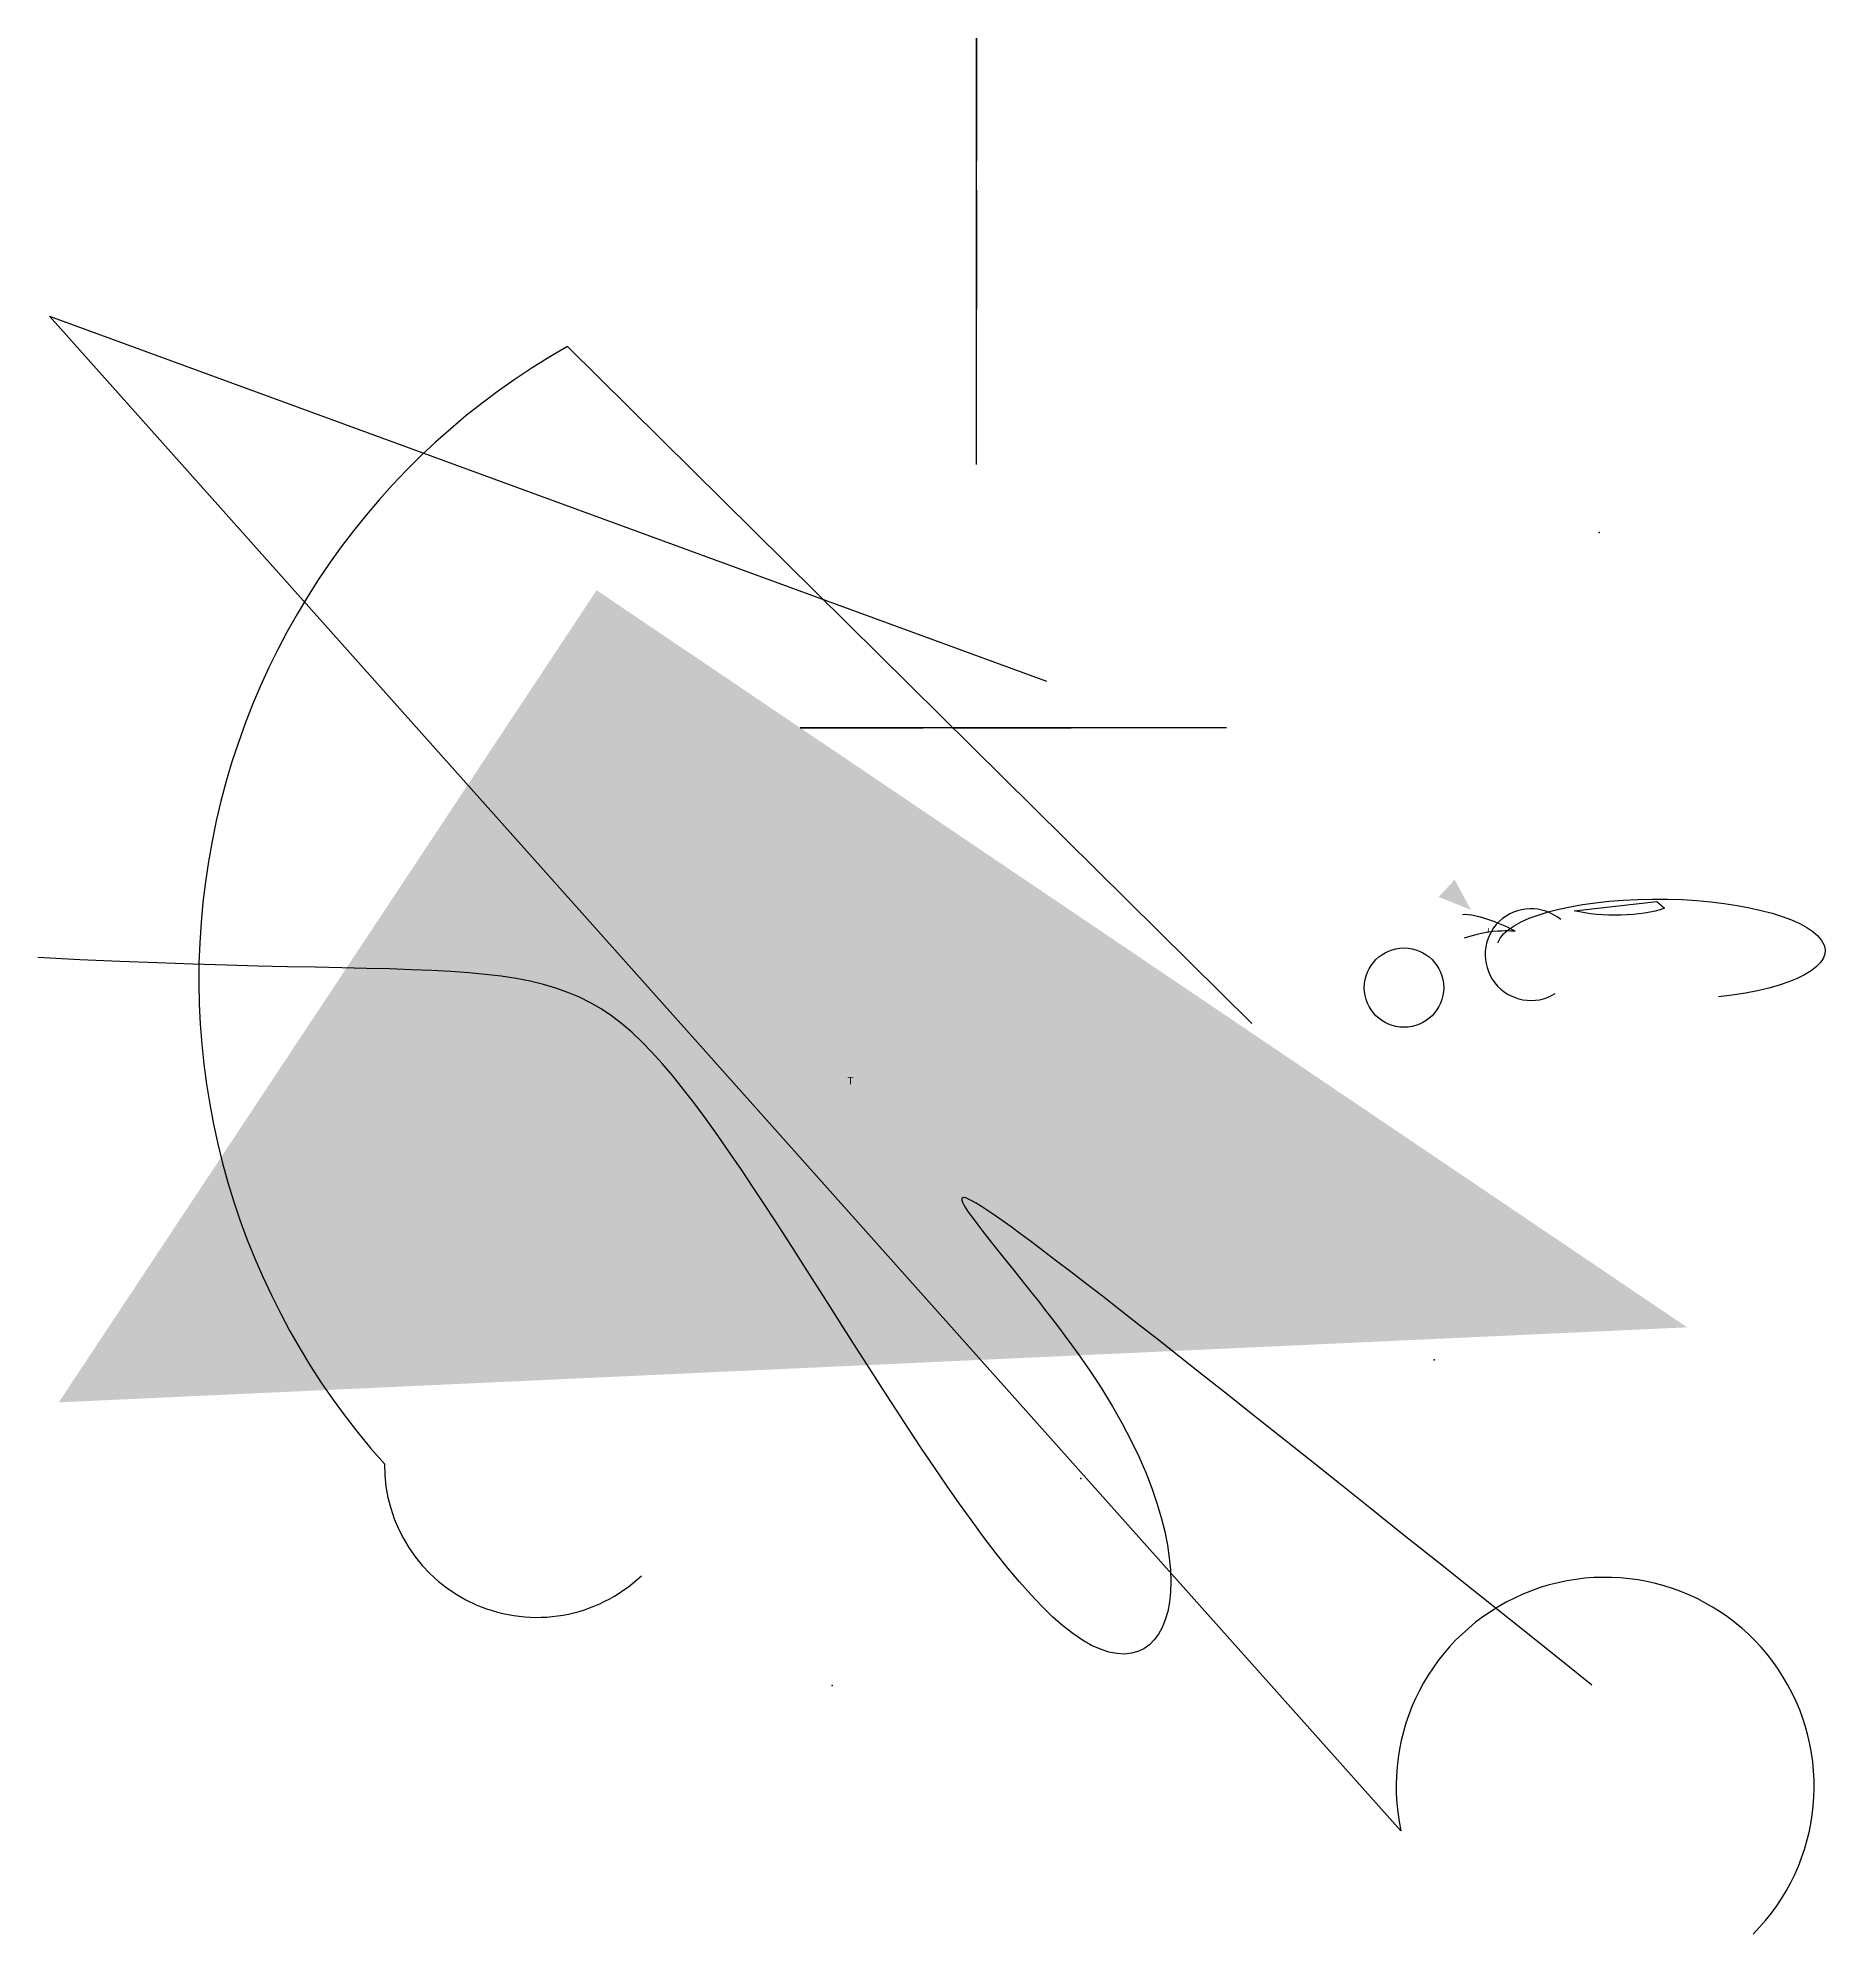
# Model space of a CAD drawing. Extents: x -268 to 328, y -281 to 347.
import ezdxf

# ---------------------------------------------------------------- set-up
doc = ezdxf.new("R2010")
doc.units = 0

# ---------------------------------------------------------------- blocks, each defined once
blk = doc.blocks.new('B0', base_point=(0.31, -1.18, 1.25))
at = {"extrusion": (0, 0, -1)}
blk.add_lwpolyline([(-50.87, 54.29), (-54.65, 43.22, 0.412762), (-9.45, 39.22)], format="xyb", close=True, dxfattribs=at)
blk.add_circle((-18.29, -7.83, -59.4), 1e-13)
blk.add_ellipse((52.92, -23.66, -16.06), major_axis=(-54.69, -59.51, -43.92), ratio=0.903286, start_param=0.943091, end_param=5.195929, dxfattribs=at)
blk.add_open_spline([(-46.45, 33.06, -48.41), (-40.04, 36.89, 53.72), (-8.01, -10.31, -30.54), (-27.04, 14.07, -38.58), (-45.66, -5.31, -40.21)], degree=3)
blk = doc.blocks.new('B1', base_point=(1.6, -1, -1))
at = {"elevation": 34.6}
blk.add_lwpolyline([(-46.9, -5.5, 1.970752), (-43.3, 43.4, 1.098406)], format="xyb", dxfattribs=at)
blk.add_circle((56.9, 39.5, 44.6), 26.3)
at = {"extrusion": (-0.692745, -0.525315, 0.238224)}
blk.add_solid([(17.1, 10.6), (39.5, -2.5), (36.9, 55.5)], dxfattribs=at)
at = {"xscale": 1.3235782768562139, "yscale": 0.4067151604795856, "zscale": 1.1319563980869993, "rotation": 180}
blk.add_blockref('B0', (-43.7, 5, -18.1), dxfattribs=at)
blk.add_text('T', height=2.5).set_placement((0, 0))
blk = doc.blocks.new('B2')
at = {"extrusion": (1, 0, 0)}
blk.add_lwpolyline([(-40.48, -2.72), (50.35, -36.96), (10.98, -8.79, 1.945094), (59.96, 46.5, -0.14496)], format="xyb", dxfattribs=at)

msp = doc.modelspace()

# ---------------------------------------------------------------- linework, layer by layer
msp.add_lwpolyline([(299.9, -281.32, 1.683929), (183.28, -247.08), (-264.21, 254.38), (65.91, 133.54)], format="xyb")
msp.add_open_spline([(246.53, -198.89, 61.75), (-50.55, 38.54, 57.32), (140.13, -116.3, 55.06), (90.87, -255.68, -62.08), (-75.61, 63.44, -155.49), (-115.37, 33.66, 190.28), (-268.01, 42.02, -255.67)], degree=3)
for p in [(194.33, -91.2, -83.87), (77.3, -130.51, 117.04)]:
    msp.add_point(p)
at = {"extrusion": (0, 0, -1)}
msp.add_solid([(-278.07, -80.42), (261.1, -105.26), (83.01, 163.63)], dxfattribs=at)
at = {"layer": 'B'}
msp.add_lwpolyline([(48, -240.21, 0)], format="xyb", close=True, dxfattribs=at)
msp.add_point((-5, -198.97, 185.31), dxfattribs=at)
at = {"layer": 'cañería'}
msp.add_lwpolyline([(133.96, 20.15), (-92.65, 244.33, 0.478969), (-153.28, -125.63, 0.660552), (-68.15, -162.65)], format="xyb", dxfattribs=at)
msp.add_point((248.95, 182.73, 56.06), dxfattribs=at)
at = {"layer": 'MUROS'}
msp.add_arc((-54.92, -70.89, 187.27), 59.93, 0, 1e-07, dxfattribs=at)

# ---------------------------------------------------------------- block references
at = {"extrusion": (0, 0, -1)}
msp.add_blockref('B2', (-42.74, 245.71, 240.57), dxfattribs=at)
at = {"rotation": 90}
msp.add_blockref('B2', (85.06, 118.11, 281.56), dxfattribs=at)
at = {"xscale": 0.5, "yscale": 0.5, "zscale": 0.5, "rotation": 180}
msp.add_blockref('B1', (211.97, 52.31, -249.63), dxfattribs=at)

# ---------------------------------------------------------------- texts
msp.add_text('T', height=2.5).set_placement((0, 0))
msp.add_text('T', height=2.5).set_placement((0, 0))
at = {"layer": 'B'}
msp.add_text('T', height=2.5, dxfattribs=at).set_placement((0, 0))

doc.saveas('drawing.dxf')
